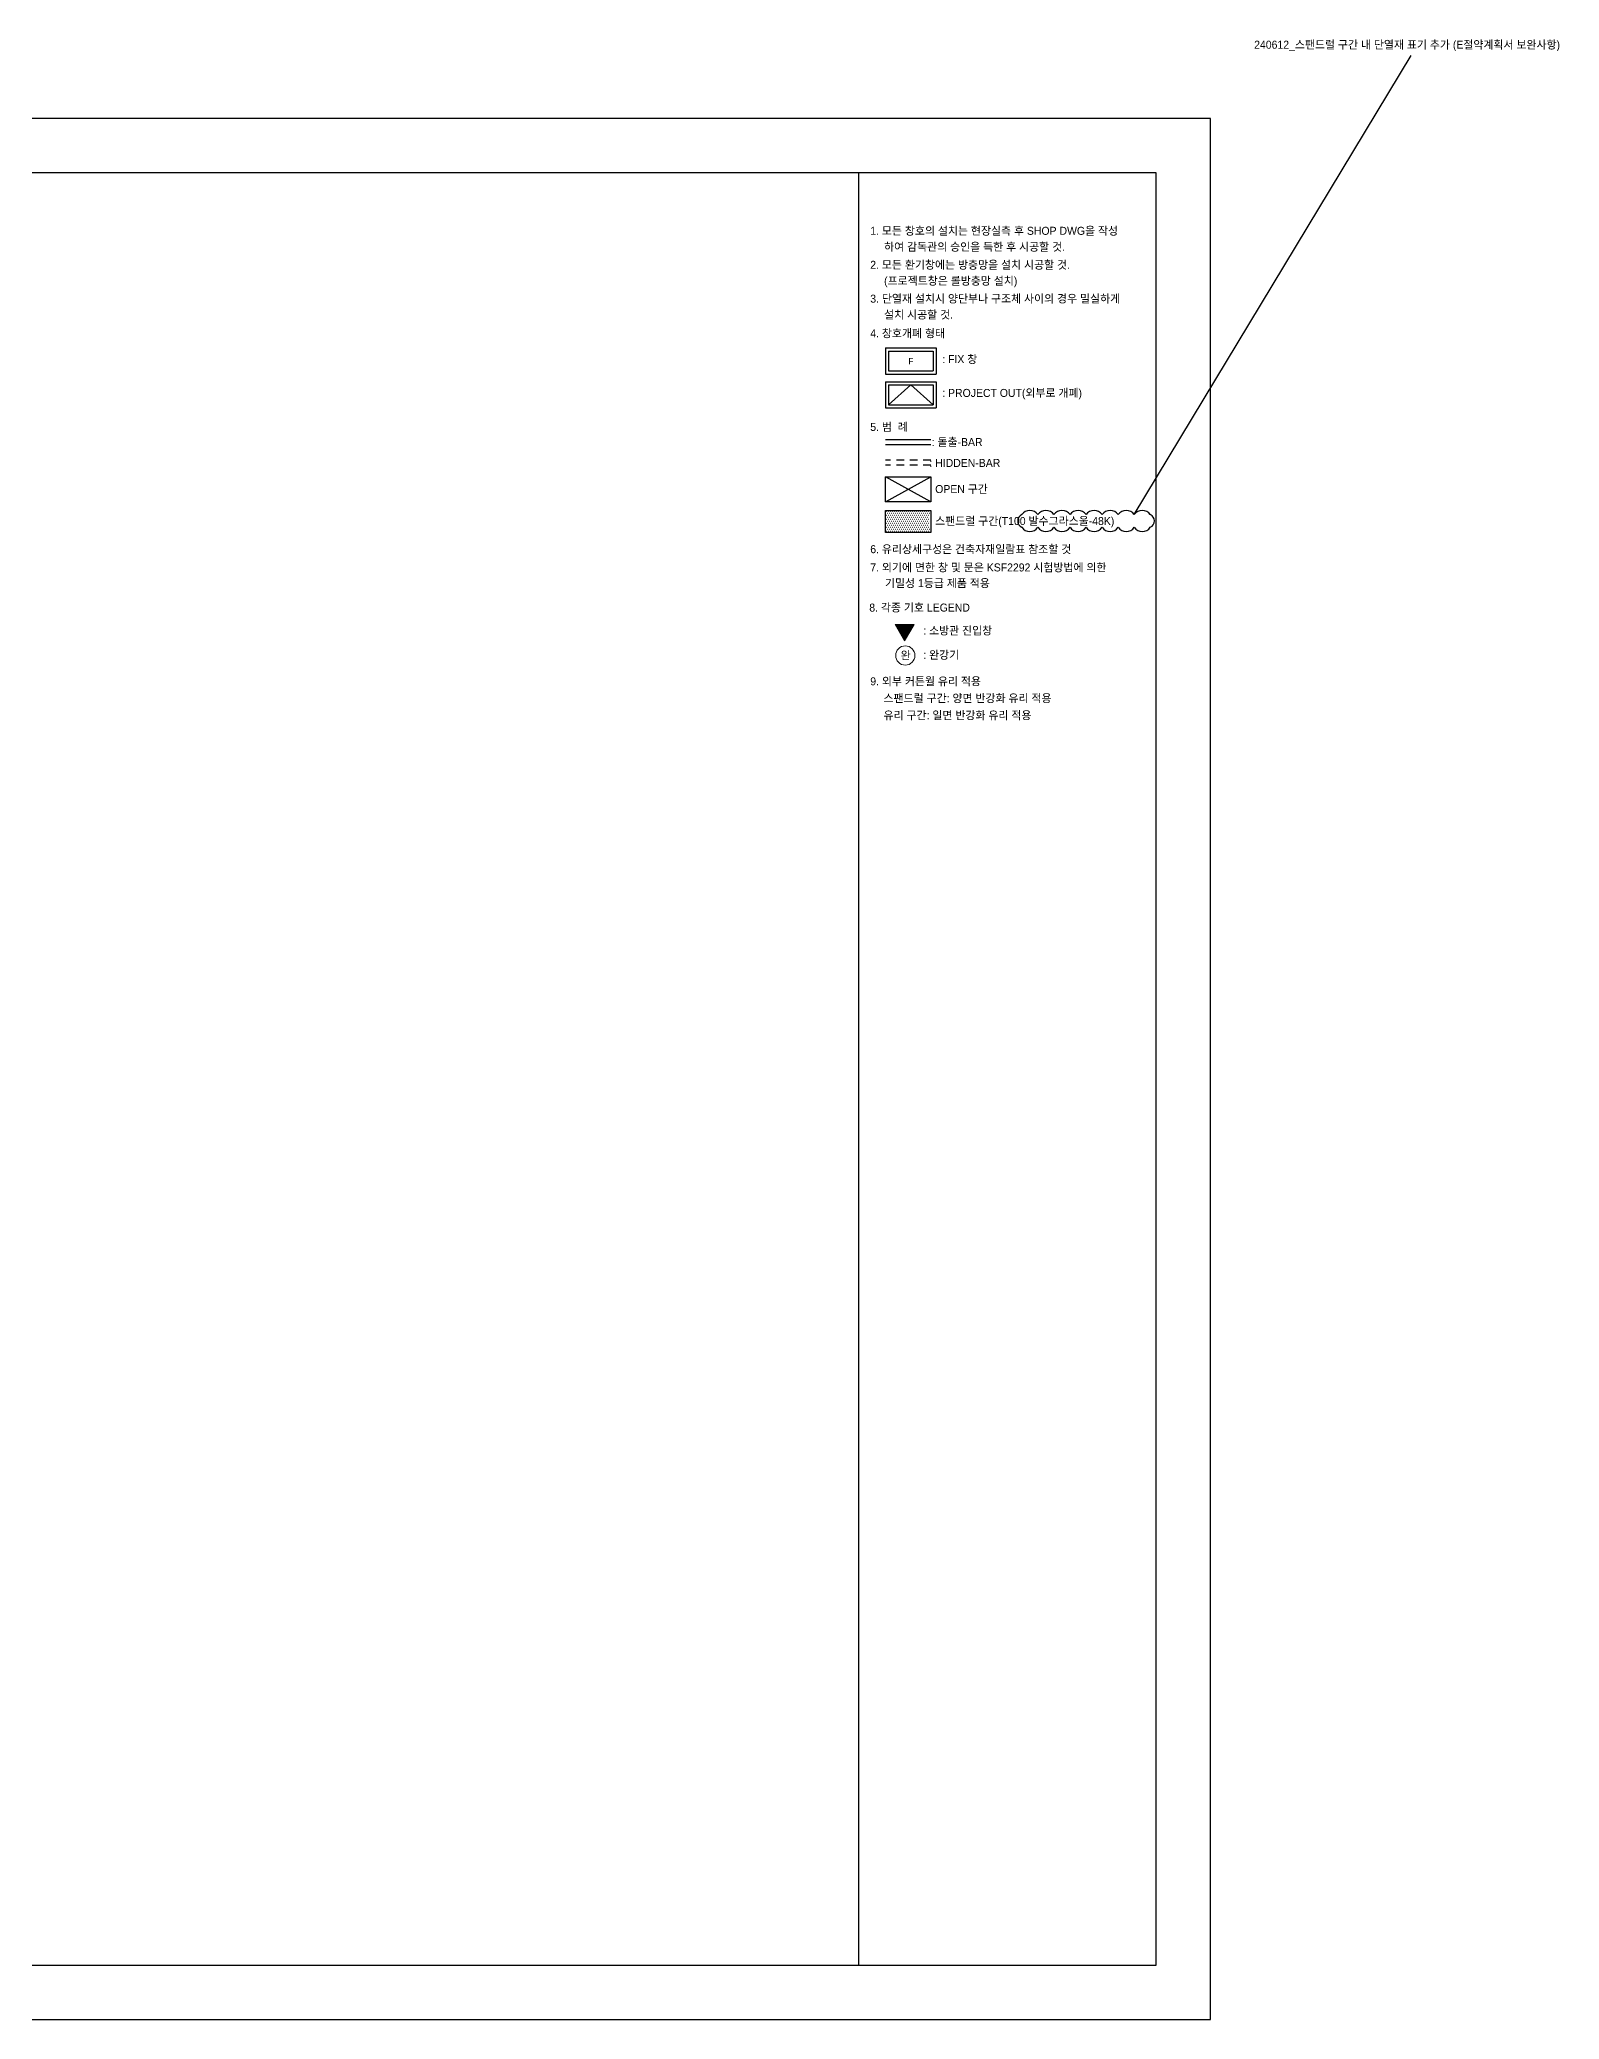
# Model space of a CAD drawing. Header units: millimetres. Extents: x 0 to 950, y 0 to 619.
# Drawn here: x 475 to 950, y 0 to 619 of the extents above; entities that cross this region are included whole.
import ezdxf
from ezdxf.enums import TextEntityAlignment as Align

# ---------------------------------------------------------------- set-up
doc = ezdxf.new("R2010")
doc.units = ezdxf.units.MM
doc.header["$LTSCALE"] = 3
for name, pattern in [('CENTER', [65, 60, -2, 1, -2]), ('CENTER1', [8, 6, -1, 0, -1]), ('D_HIDDEN', [0.35, 0.2, -0.15]), ('HID', [2.3, 1.5, -0.8])]:
    doc.linetypes.add(name, pattern=pattern)
doc.layers.add('@@240612', color=171, linetype='CONTINUOUS', plot=False)
doc.layers.add('NOPLOT', color=193, linetype='CONTINUOUS', plot=False)
for name, color, linetype, lineweight in [('A-----NPP-1', 5, 'CONTINUOUS', 18), ('A-DETLGEM-1', 7, 'CONTINUOUS', 18), ('Text Notes-1', 7, 'CONTINUOUS', 9)]:
    doc.layers.add(name, color=color, linetype=linetype, lineweight=lineweight)
for name, color, linetype in [('A-DIM-INT', 7, 'CONTINUOUS'), ('A-HID', 8, 'HID'), ('A-TEXT-NOTE', 7, 'CONTINUOUS'), ('CL', 1, 'CENTER'), ('WID', 4, 'CONTINUOUS'), ('win', 4, 'CONTINUOUS')]:
    doc.layers.add(name, color=color, linetype=linetype)
doc.styles.add('Gtx', font='')
doc.styles.add('돋움_2', font='', dxfattribs={"height": 125})
doc.styles.get('Gtx').set_extended_font_data('Dotum')
doc.styles.get('돋움_2').set_extended_font_data('Dotum')

msp = doc.modelspace()

# ---------------------------------------------------------------- hatches: boundary and pattern name
at = {"layer": 'A-DETLGEM-1'}
msp.add_hatch(color=256, dxfattribs=at).paths.add_polyline_path([(745.37, 430.82), (748.33, 435.94), (742.41, 435.94)])
at = {"layer": 'A-DIM-INT', "ltscale": 10}
h = msp.add_hatch(dxfattribs=at)
h.set_pattern_fill('DOTS', color=252, scale=10, style=0)
h.set_pattern_definition([(0, (-149.0316, 993.84173), (0.3125, 0.625), [0, -0.625])])
h.paths.add_polyline_path([(739.37, 471.56), (753.59, 471.56), (753.59, 464.66), (739.37, 464.66)])

# ---------------------------------------------------------------- linework, layer by layer
at = {"layer": '@@240612'}
msp.add_lwpolyline([(817.14, 470.23), (903.67, 613.71)], dxfattribs=at)
msp.add_lwpolyline([(782, 466.29, 0.53213), (787.02, 466.29, 0.53213), (792.04, 466.29, 0.53213), (797.06, 466.29, 0.53213), (802.08, 466.29, 0.53213), (807.1, 466.29, 0.53213), (812.12, 466.29, 0.53213), (817.14, 466.29, 0.53213), (822.16, 466.29, 0.654819), (822.16, 470.23, 0.53213), (817.14, 470.23, 0.53213), (812.12, 470.23, 0.53213), (807.1, 470.23, 0.53213), (802.08, 470.23, 0.53213), (797.06, 470.23, 0.53213), (792.04, 470.23, 0.53213), (787.02, 470.23, 0.53213), (782, 470.23, 0.654819), (782, 466.29)], format="xyb", close=True, dxfattribs=at)
at = {"layer": 'A-----NPP-1'}
for p, q in [((748.33, 435.94), (742.41, 435.94)), ((742.41, 435.94), (745.37, 430.82)), ((745.37, 430.82), (748.33, 435.94))]:
    msp.add_line(p, q, dxfattribs=at)
msp.add_circle((745.57, 426.22), 3, dxfattribs=at)
at = {"layer": 'A-HID', "color": 8, "linetype": 'D_HIDDEN', "ltscale": 4}
for p, q in [((753.59, 487.26), (739.37, 487.26)), ((753.59, 485.66), (739.37, 485.66))]:
    msp.add_line(p, q, dxfattribs=at)
at = {"layer": 'CL'}
for p, q in [((739.37, 474.26), (753.59, 482.04)), ((753.59, 474.26), (739.37, 482.04))]:
    msp.add_line(p, q, dxfattribs=at)
for points in [[(739.37, 482.04), (753.59, 482.04), (753.59, 474.26), (739.37, 474.26)], [(739.37, 471.56), (753.59, 471.56), (753.59, 464.66), (739.37, 464.66)]]:
    msp.add_lwpolyline(points, close=True, dxfattribs=at)
at = {"layer": 'NOPLOT'}
msp.add_line((731, 577), (731, 17), dxfattribs=at)
for points in [[(0, 0), (841, 0), (841, 594), (0, 594)], [(31, 17), (824, 17), (824, 577), (31, 577)]]:
    msp.add_lwpolyline(points, close=True, dxfattribs=at)
at = {"layer": 'WID'}
for p, q in [((739.37, 522.34), (755.27, 522.34)), ((739.37, 522.34), (739.37, 514.14)), ((740.37, 521.34), (754.27, 521.34)), ((740.37, 521.34), (740.37, 515.14)), ((754.27, 521.34), (754.27, 515.14)), ((755.27, 522.34), (755.27, 514.14)), ((739.37, 514.14), (755.27, 514.14)), ((740.37, 515.14), (754.27, 515.14)), ((739.37, 511.78), (755.27, 511.78)), ((739.37, 511.78), (739.37, 503.58)), ((740.37, 510.78), (754.27, 510.78)), ((740.37, 510.78), (740.37, 504.58)), ((754.27, 510.78), (754.27, 504.58)), ((755.27, 511.78), (755.27, 503.58)), ((739.37, 503.58), (755.27, 503.58)), ((740.37, 504.58), (754.27, 504.58))]:
    msp.add_line(p, q, dxfattribs=at)
at = {"layer": 'win'}
for p, q in [((753.59, 493.62), (739.37, 493.62)), ((753.59, 492.02), (739.37, 492.02))]:
    msp.add_line(p, q, dxfattribs=at)
at = {"layer": 'win', "color": 1, "linetype": 'CENTER1'}
msp.add_lwpolyline([(740.37, 504.58), (747.32, 510.78), (754.27, 504.58)], dxfattribs=at)

# ---------------------------------------------------------------- texts
at = {"layer": '@@240612', "style": 'Gtx'}
msp.add_text('240612_스팬드럴 구간 내 단열재 표기 추가 (E절약계획서 보완사항)', height=2.5, dxfattribs=at).set_placement((854.61, 615.84))
at = {"layer": 'A-TEXT-NOTE', "style": 'Gtx'}
for s, p in [('1. 모든 창호의 설치는 현장실측 후 SHOP DWG을 작성', (734.63, 557.68)), ('하여 감독관의 승인을 득한 후 시공할 것.', (738.95, 552.68)), ('2. 모든 환기창에는 방충망을 설치 시공할 것.', (734.63, 547.06)), ('(프로젝트창은 롤방충망 설치)', (738.95, 542.06)), ('3. 단열재 설치시 양단부나 구조체 사이의 경우 밀실하게', (734.63, 536.48)), ('설치 시공할 것.', (738.95, 531.48)), ('4. 창호개폐 형태', (734.63, 525.64)), (': FIX 창', (757.13, 517.58)), (': PROJECT OUT(외부로 개폐)', (757.13, 507.02)), ('5. 범  례', (734.63, 496.39)), ('             : 돌출-BAR', (742.01, 491.67)), ('                : HIDDEN-BAR', (738.57, 485.14)), ('                : OPEN 구간', (738.57, 476.98)), ('                : 스팬드럴 구간(T100 발수그라스울-48K)', (738.55, 466.99)), ('6. 유리상세구성은 건축자재일람표 참조할 것', (734.63, 458.19)), ('7. 외기에 면한 창 및 문은 KSF2292 시험방법에 의한', (734.63, 452.49)), ('기밀성 1등급 제품 적용', (739.23, 447.58)), ('8. 각종 기호 LEGEND', (734.32, 439.94)), (': 소방관 진입창', (751.19, 432.74)), (': 완강기', (751.19, 425.14)), ('9. 외부 커튼월 유리 적용', (734.63, 416.9)), ('유리 구간: 일면 반강화 유리 적용', (738.77, 406.28)), ('스팬드럴 구간: 양면 반강화 유리 적용', (738.77, 411.61))]:
    msp.add_text(s, height=2.5, dxfattribs=at).set_placement(p)
msp.add_text('F', height=2, dxfattribs=at).set_placement((747.34, 518.19), align=Align.MIDDLE_CENTER)
at = {"layer": 'Text Notes-1', "insert": (744.11, 427.51), "char_height": 2.5, "width": 4.2489, "attachment_point": 1, "style": '돋움_2'}
msp.add_mtext('\\f돋움|b0|i0|c129|p50|;완', dxfattribs=at)

doc.saveas('drawing.dxf')
